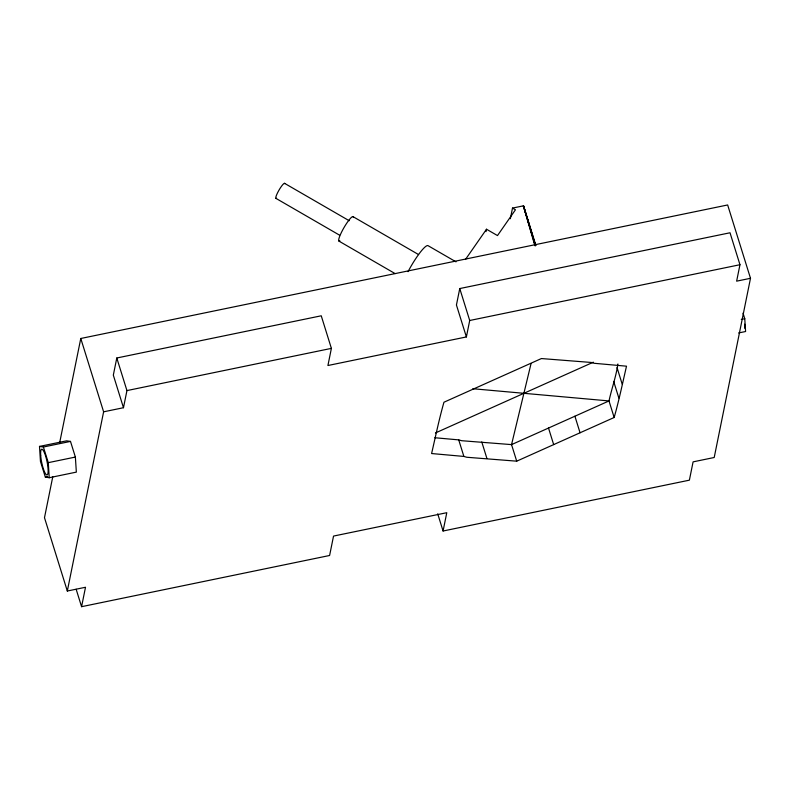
<?xml version="1.0" encoding="UTF-8"?>
<svg xmlns="http://www.w3.org/2000/svg" width="790" height="790" viewBox="0 0 790 790"><rect width="100%" height="100%" fill="white"/><g stroke="black" fill="none" stroke-linecap="round" stroke-linejoin="round"><path stroke-width="1.19" d="M617.899 363.993C616.052 376.692 611.746 388.354 609.001 400.935L614.156 417.495L516.709 461.172L466.821 457.262L463.878 456.432L431.597 453.539C435.616 436.189 439.092 419.293 443.95 402.228L541.407 358.551L591.285 362.462L594.228 363.291L626.51 366.185C622.49 383.535 619.014 400.421 614.156 417.495M52.762 476.805L44.487 517.697L67.318 591.019L85.508 587.266L81.577 606.681L329.608 555.489L333.538 536.074L446.785 512.7L443.072 531.008L689.384 480.172L693.087 461.864L714.209 457.499L750.5 278.297L727.659 204.966L80.778 338.485L59.586 443.131M67.318 591.019L103.618 411.817L80.778 338.485M750.5 278.297L736.636 281.161L739.963 264.719L730.019 232.774L459.76 288.557L469.714 320.493L466.386 336.935L327.919 365.513L331.385 348.38L321.244 315.793L116.792 357.998L113.326 375.132L123.477 407.719L103.618 411.817M123.477 407.719L126.943 390.586L116.792 357.998M459.76 288.557L456.432 304.999L466.386 336.935M486.038 231.589L486.512 229.228L497.493 235.578L515.445 209.785L512.503 208.086L510.36 218.712M531.077 363.479L511.545 444.612L516.709 461.172M465.458 259.476L486.512 229.228M472.835 388.729L609.001 400.935L511.545 444.612L461.666 440.711L458.723 439.882L434.816 437.739M435.409 432.969L593.349 362.185M512.503 208.086L523.543 205.815L535.916 245.522M126.943 390.586L331.385 348.38M469.714 320.493L739.963 264.719M39.5 446.419L66.597 440.83L70.498 441.413L75.376 457.064L76.344 472.124L49.247 477.723L45.346 477.13L40.468 461.488L39.5 446.419L43.401 447.012L70.498 441.413M741.297 319.407L744.763 318.696L743.035 313.146M49.247 477.723L48.279 462.654L75.376 457.064M738.66 332.946L745.592 331.514L744.763 318.696M45.346 477.13L47.696 476.647M455.998 261.846L427.884 245.581A26.584 4.463 -60 0 0 408.035 271.651M352.952 216.608L418.572 254.568M284.538 183.32L349.21 220.726M275.987 198.399L339.601 235.193M339.029 241.157L395.128 273.607M617.03 367.587L622.184 384.138M613.692 381.481L618.846 398.032M574.903 416.221L580.058 432.772M548.517 428.052L553.671 444.602M481.772 441.946L486.926 458.496M458.723 439.882L463.878 456.432M437.719 513.816L443.072 531.008M43.401 447.012L48.279 462.654M76.166 589.291L81.577 606.681M535.541 245.72L523.345 205.854L534.889 245.73M535.581 245.591L523.484 205.825L534.998 244.712M339.888 240.881A14.131 2.37 -60 0 1 343.581 228.32A14.131 2.37 -60 0 1 353.337 217.171M276.51 198.231A8.68 1.462 -60 0 1 278.781 190.508A8.68 1.462 -60 0 1 284.775 183.665M744.664 324.157A11.514 2.36 78.3 0 1 744.545 328.156M40.685 455.257A13.163 2.706 78.3 0 0 46.827 474.968A13.163 2.706 78.3 0 0 45.603 455.988A13.163 2.706 78.3 0 0 40.685 455.257"/></g></svg>
